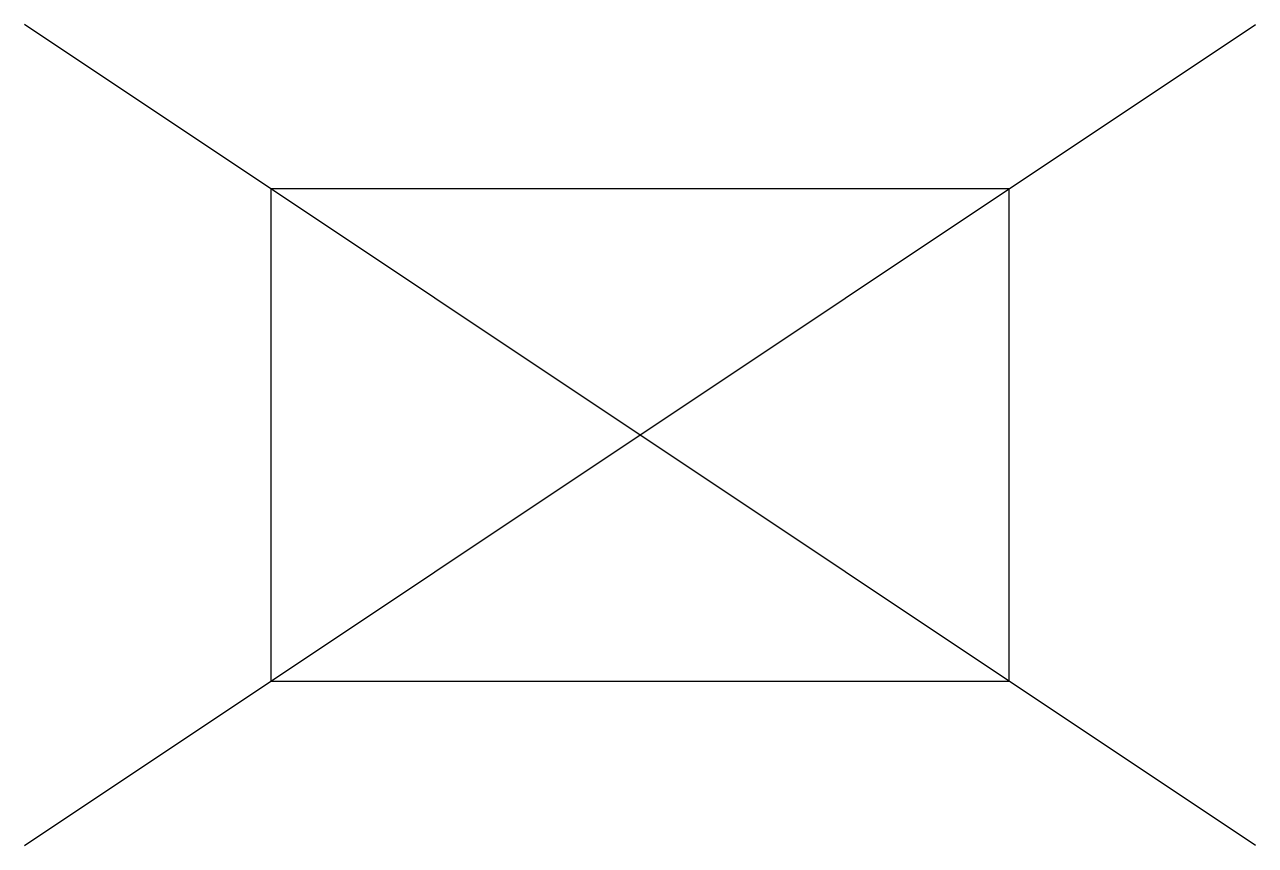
# Model space of a CAD drawing. Header units: metres. Extents: x -1.88 to 1.88, y -0.5 to 2.
import ezdxf

# ---------------------------------------------------------------- set-up
doc = ezdxf.new("R2010")
doc.units = ezdxf.units.M

msp = doc.modelspace()

# ---------------------------------------------------------------- linework, layer by layer
for p, q in [((-1.875, -0.5), (1.875, 2)), ((1.875, -0.5), (-1.875, 2))]:
    msp.add_line(p, q)
at = {"flags": 128}
msp.add_lwpolyline([(-1.125, 0), (1.125, 0), (1.125, 1.5), (-1.125, 1.5)], close=True, dxfattribs=at)

doc.saveas('drawing.dxf')
